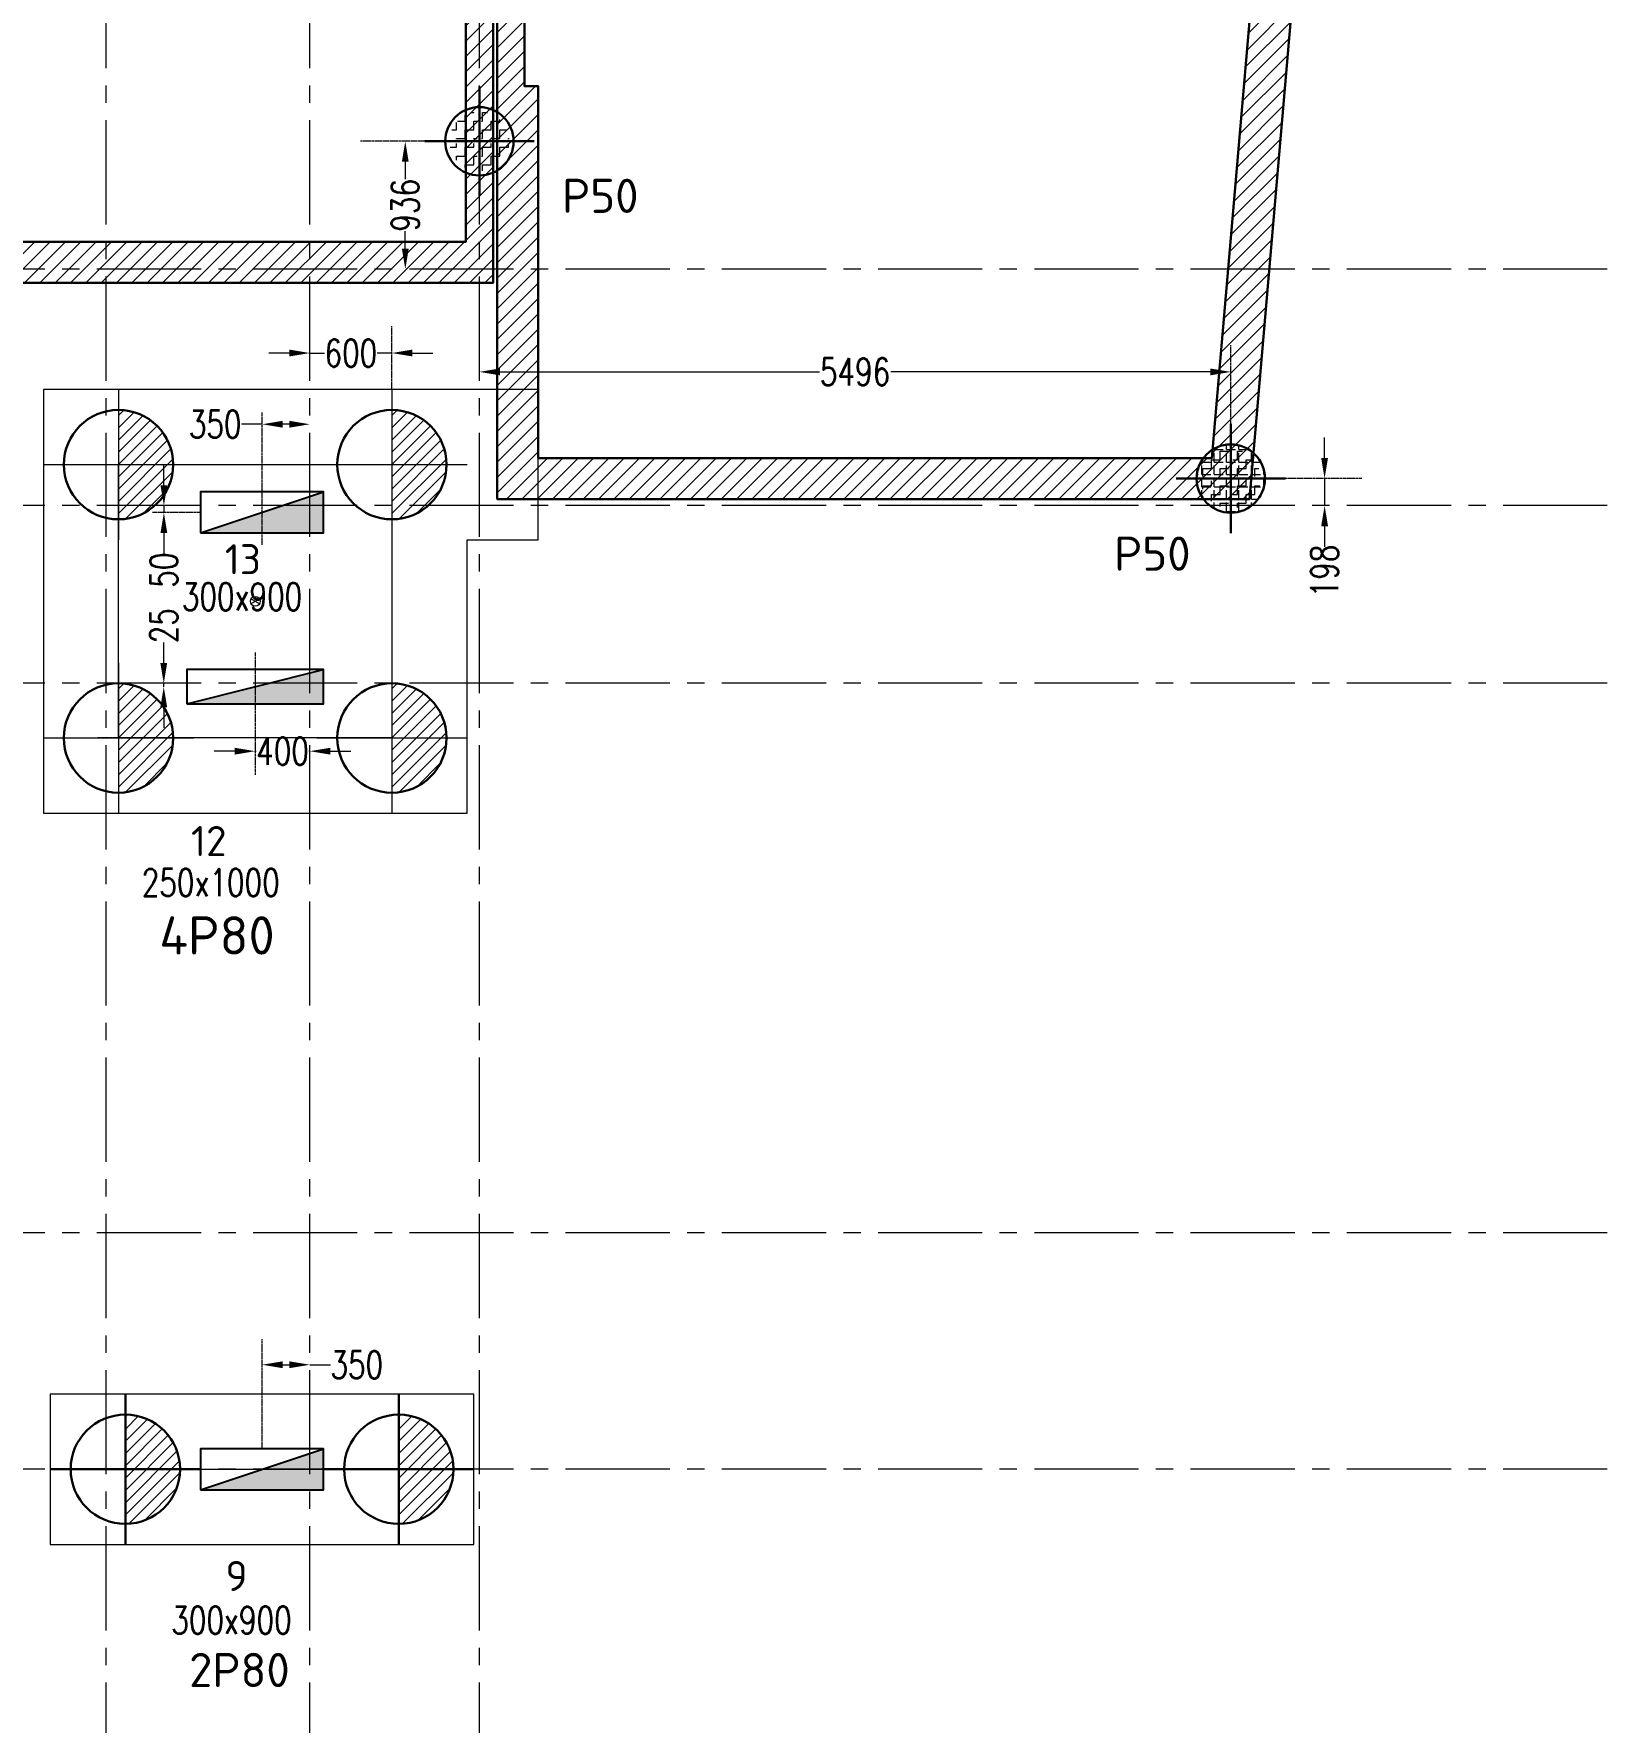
# Model space of a CAD drawing. Header units: millimetres. Extents: x -545754 to 527377, y 134623 to 1871324.
# Drawn here: x 469031 to 480542, y 225968 to 238321 of the extents above; entities that cross this region are included whole.
import ezdxf
from ezdxf.enums import TextEntityAlignment as Align

# ---------------------------------------------------------------- set-up
doc = ezdxf.new("R2010")
doc.units = ezdxf.units.MM
doc.header["$PDMODE"] = 35
doc.linetypes.add('CENTER2', pattern=[28.575, 19.05, -3.175, 3.175, -3.175])
doc.layers.get('Defpoints').update_dxf_attribs({"color": 252})
for name, color, linetype, lineweight in [('Geo Col Hatch', 66, 'Continuous', 5), ('Geo Col Size', 7, 'Continuous', 13), ('Geo Column', 10, 'Continuous', 25), ('Geo pile', 2, 'Continuous', 30), ('Geo pile c-c L', 154, 'Continuous', 0), ('Geo Pile Hatch', 54, 'Continuous', 13), ('Geo Pilecap-L', 154, 'Continuous', 0), ('Geo-COLUMN-NO', 7, 'Continuous', 30), ('Geo-GRID', 8, 'CENTER2', 13), ('Geo-GRID-SHIFT', 172, 'CENTER2', 13), ('Geo-Hatch-color', 253, 'Continuous', 0), ('Geo-pile', 2, 'Continuous', 30), ('Geo-Pile Hatch', 54, 'Continuous', 13), ('Geo-Retaining-W-L', 10, 'Continuous', 30)]:
    doc.layers.add(name, color=color, linetype=linetype, lineweight=lineweight)
doc.layers.add('Geo Pile Txt', color=7, linetype='Continuous')
doc.layers.add('Geo-Pile Txt', color=7, linetype='Continuous')
doc.styles.add('Geo T TIMES NEW ROMAN', font='times.ttf')
doc.styles.add('ISCOPEUR', font='isocpeur.ttf')
doc.styles.add('simplex', font='simplex.shx', dxfattribs={"width": 0.75})
doc.dimstyles.new('Geo1-50 @ BEAM-NAME', dxfattribs={"dimtxt": 150, "dimasz": 130, "dimexe": 0.11, "dimexo": 0.2, "dimgap": 0.1, "dimtad": 0, "dimdec": 0, "dimdsep": 46, "dimtxsty": 'simplex', "dimcen": 5, "dimdle": 11, "dimse1": 1, "dimse2": 1, "dimclrd": 256, "dimclre": 251, "dimclrt": 7, "dimadec": 0, "dimazin": 0, "dimtfac": 1, "dimtdec": 0, "dimtmove": 0, "dimatfit": 3, "dimfxl": 1, "dimlwd": 15, "dimlwe": 9, "dimarcsym": 0})
pattern_1 = [(0, (0, 0), (63.5, 63.5), [63.5, -63.5]), (90, (63.5, 0), (-63.5, 63.5), [63.5, -63.5])]

# ---------------------------------------------------------------- blocks, each defined once
blk = doc.blocks.new('*U0')
at = {"layer": 'Geo Col Hatch'}
h = blk.add_hatch(color=256, dxfattribs=at)
h.dxf.hatch_style = 1
h.paths.add_polyline_path([(450, -150), (450, 150), (-450, -150)])
at = {"layer": 'Geo Column'}
blk.add_line((-450, -150), (450, 150), dxfattribs=at)
blk.add_lwpolyline([(-450, -150), (450, -150), (450, 150), (-450, 150)], close=True, dxfattribs=at)
at = {"layer": 'Geo Col Size', "color": 1, "style": 'simplex', "width": 0.75, "flags": 1}
blk.add_attdef('300X900', (278, -519), '', height=200, dxfattribs=at)
blk = doc.blocks.new('*U8')
at = {"layer": 'Geo Col Hatch'}
h = blk.add_hatch(color=256, dxfattribs=at)
h.dxf.hatch_style = 1
h.paths.add_polyline_path([(-500, -125), (500, -125), (500, 125)])
at = {"layer": 'Geo Column'}
blk.add_line((-500, -125), (500, 125), dxfattribs=at)
blk.add_lwpolyline([(-500, -125), (500, -125), (500, 125), (-500, 125)], close=True, dxfattribs=at)
at = {"layer": 'Geo Col Size', "color": 1, "style": 'simplex', "width": 0.75, "flags": 1}
blk.add_attdef('250X1000', (778, -469), '', height=200, dxfattribs=at)
blk = doc.blocks.new('*U23')
at = {"layer": 'Geo Col Hatch'}
h = blk.add_hatch(color=256, dxfattribs=at)
h.dxf.hatch_style = 1
h.paths.add_polyline_path([(450, -150), (450, 150), (-450, -150)])
at = {"layer": 'Geo Column'}
blk.add_line((-450, -150), (450, 150), dxfattribs=at)
blk.add_lwpolyline([(-450, -150), (450, -150), (450, 150), (-450, 150)], close=True, dxfattribs=at)
at = {"layer": 'Geo Col Size', "color": 1, "style": 'simplex', "width": 0.75, "flags": 1}
blk.add_attdef('300X900', (278, -519), '', height=200, dxfattribs=at)
blk = doc.blocks.new('A$C4bcebf93')
ref = blk.add_blockref('*U8', (4950, -5255))
ref.add_attrib('250X1000', '250x1000', (4120, -6788), dxfattribs={"layer": 'Geo Col Size', "height": 200, "style": 'simplex', "width": 0.75})
at = {"layer": 'Geo Column'}
ref = blk.add_blockref('*U23', (5000, -3980), dxfattribs=at)
ref.add_attrib('300X900', '300x900', (4413, -4696), dxfattribs={"layer": 'Geo Col Size', "height": 200, "style": 'simplex', "width": 0.75})
ref = blk.add_blockref('*U0', (5000, -10980), dxfattribs=at)
ref.add_attrib('300X900', '300x900', (4336, -12185), dxfattribs={"layer": 'Geo Col Size', "height": 200, "style": 'simplex', "width": 0.75})
at = {"layer": 'Geo-COLUMN-NO', "style": 'ISCOPEUR'}
for s, p in [('13', (4727, -4432)), ('12', (4480, -6494)), ('9', (4732, -11871))]:
    blk.add_text(s, height=220, dxfattribs=at).set_placement(p)
blk = doc.blocks.new('*U25')
at = {"layer": 'Geo-Pile Hatch'}
h = blk.add_hatch(dxfattribs=at)
h.set_pattern_fill('ZIGZAG', color=256, scale=20)
h.set_pattern_definition(pattern_1)
edge = h.paths.add_edge_path()
edge.add_line((-218, 16), (-16, 16))
edge.add_line((-16, 16), (-16, 218))
edge.add_arc((0, 0), 218, 94.1485, 175.8515)
h = blk.add_hatch(dxfattribs=at)
h.set_pattern_fill('ZIGZAG', color=256, scale=20)
h.set_pattern_definition(pattern_1)
edge = h.paths.add_edge_path()
edge.add_line((16, 16), (218, 16))
edge.add_arc((0, 0), 218, 4.1485, 85.8515)
edge.add_line((16, 218), (16, 16))
h = blk.add_hatch(dxfattribs=at)
h.set_pattern_fill('ZIGZAG', color=256, scale=20)
h.set_pattern_definition(pattern_1)
edge = h.paths.add_edge_path()
edge.add_line((-16, -16), (-218, -16))
edge.add_arc((0, 0), 218, 184.1485, 265.8515)
edge.add_line((-16, -218), (-16, -16))
h = blk.add_hatch(dxfattribs=at)
h.set_pattern_fill('ZIGZAG', color=256, scale=20)
h.set_pattern_definition(pattern_1)
edge = h.paths.add_edge_path()
edge.add_line((218, -16), (16, -16))
edge.add_line((16, -16), (16, -218))
edge.add_arc((0, 0), 218, 274.1485, 355.8515)
at = {"layer": 'Geo-pile'}
for p, q in [((0, 400), (0, -400)), ((-400, 0), (400, 0))]:
    blk.add_line(p, q, dxfattribs=at)
blk.add_circle((0, 0), 250, dxfattribs=at)
at = {"layer": 'Geo-Pile Txt', "color": 7, "style": 'Geo T TIMES NEW ROMAN'}
blk.add_attdef('P50', (303, -450), '', height=250, dxfattribs=at)
blk = doc.blocks.new('*D71')
at = {"layer": 'Defpoints', "color": 0, "transparency": 16777216}
for p in [(469982, 233568), (470598, 233568), (470598, 233543)]:
    blk.add_point(p, dxfattribs=at)
at = {"layer": 'Geo-GRID-SHIFT', "linetype": 'Continuous', "lineweight": 15, "transparency": 16777216}
for p, q in [((469982, 233718), (469982, 233868)), ((469982, 233543), (469982, 233568)), ((469982, 233393), (469982, 233243))]:
    blk.add_line(p, q, dxfattribs=at)
at = {"layer": 'Geo-GRID-SHIFT', "transparency": 16777216}
for points in [[(469957, 233718), (470007, 233718), (469982, 233568)], [(469957, 233393), (470007, 233393), (469982, 233543)]]:
    blk.add_solid(points, dxfattribs=at)
at = {"layer": 'Geo-GRID-SHIFT', "transparency": 16777216, "insert": (469982, 233990), "char_height": 200, "attachment_point": 5, "rotation": 90, "style": 'simplex'}
blk.add_mtext('25', dxfattribs=at)
blk = doc.blocks.new('*D72')
at = {"layer": 'Defpoints', "color": 0, "transparency": 16777216}
for p in [(469983, 234868), (470648, 234868), (470648, 234818)]:
    blk.add_point(p, dxfattribs=at)
at = {"layer": 'Geo-GRID-SHIFT', "linetype": 'Continuous', "lineweight": 15, "transparency": 16777216}
for p, q in [((469983, 235018), (469983, 235168)), ((469983, 234868), (469983, 234818)), ((469983, 234668), (469983, 234518))]:
    blk.add_line(p, q, dxfattribs=at)
at = {"layer": 'Geo-GRID-SHIFT', "transparency": 16777216}
for points in [[(469958, 235018), (470008, 235018), (469983, 234868)], [(469958, 234668), (470008, 234668), (469983, 234818)]]:
    blk.add_solid(points, dxfattribs=at)
at = {"layer": 'Geo-GRID-SHIFT', "transparency": 16777216, "insert": (469983, 234397), "char_height": 200, "attachment_point": 5, "rotation": 90, "style": 'simplex'}
blk.add_mtext('50', dxfattribs=at)
blk = doc.blocks.new('*D73')
at = {"layer": 'Defpoints', "color": 0, "transparency": 16777216}
for p in [(471051, 235464), (470701, 235164), (471051, 235164)]:
    blk.add_point(p, dxfattribs=at)
at = {"layer": 'Geo-GRID-SHIFT', "linetype": 'Continuous', "lineweight": 15, "transparency": 16777216}
for p, q in [((470701, 235464), (470551, 235464)), ((470901, 235464), (470851, 235464))]:
    blk.add_line(p, q, dxfattribs=at)
at = {"layer": 'Geo-GRID-SHIFT', "transparency": 16777216}
for points in [[(470851, 235489), (470851, 235439), (470701, 235464)], [(470901, 235489), (470901, 235439), (471051, 235464)]]:
    blk.add_solid(points, dxfattribs=at)
at = {"layer": 'Geo-GRID-SHIFT', "transparency": 16777216, "insert": (470358, 235464), "char_height": 200, "attachment_point": 5, "style": 'simplex'}
blk.add_mtext('350', dxfattribs=at)
blk = doc.blocks.new('*D74')
at = {"layer": 'Defpoints', "color": 0, "transparency": 16777216}
for p in [(470651, 233253), (471051, 233253), (471051, 233072)]:
    blk.add_point(p, dxfattribs=at)
at = {"layer": 'Geo-GRID-SHIFT', "linetype": 'Continuous', "lineweight": 15, "transparency": 16777216}
for p, q in [((470501, 233072), (470351, 233072)), ((470651, 233072), (470658, 233072)), ((471051, 233072), (471044, 233072)), ((471201, 233072), (471351, 233072))]:
    blk.add_line(p, q, dxfattribs=at)
at = {"layer": 'Geo-GRID-SHIFT', "transparency": 16777216}
for points in [[(470501, 233097), (470501, 233047), (470651, 233072)], [(471201, 233097), (471201, 233047), (471051, 233072)]]:
    blk.add_solid(points, dxfattribs=at)
at = {"layer": 'Geo-GRID-SHIFT', "transparency": 16777216, "insert": (470851, 233072), "char_height": 200, "attachment_point": 5, "style": 'simplex'}
blk.add_mtext('400', dxfattribs=at)
blk = doc.blocks.new('*D78')
at = {"layer": 'Defpoints', "color": 0, "transparency": 16777216}
for p in [(471891, 237534), (471749, 236598), (471891, 236598)]:
    blk.add_point(p, dxfattribs=at)
at = {"layer": 'Geo-GRID-SHIFT', "linetype": 'Continuous', "lineweight": 15, "transparency": 16777216}
for p, q in [((471749, 237384), (471749, 237256)), ((471749, 236748), (471749, 236877))]:
    blk.add_line(p, q, dxfattribs=at)
at = {"layer": 'Geo-GRID-SHIFT', "transparency": 16777216}
for points in [[(471724, 237384), (471774, 237384), (471749, 237534)], [(471724, 236748), (471774, 236748), (471749, 236598)]]:
    blk.add_solid(points, dxfattribs=at)
at = {"layer": 'Geo-GRID-SHIFT', "transparency": 16777216, "insert": (471749, 237066), "char_height": 200, "attachment_point": 5, "rotation": 90, "style": 'simplex'}
blk.add_mtext('936', dxfattribs=at)
blk = doc.blocks.new('*D120')
at = {"layer": 'Defpoints', "color": 0, "transparency": 16777216}
for p in [(471051, 235985), (471051, 235824), (471651, 235824)]:
    blk.add_point(p, dxfattribs=at)
at = {"layer": 'Geo-GRID-SHIFT', "linetype": 'Continuous', "lineweight": 15, "transparency": 16777216}
for p, q in [((470901, 235985), (470751, 235985)), ((471051, 235985), (471158, 235985)), ((471651, 235985), (471544, 235985)), ((471801, 235985), (471951, 235985))]:
    blk.add_line(p, q, dxfattribs=at)
at = {"layer": 'Geo-GRID-SHIFT', "transparency": 16777216}
for points in [[(470901, 236010), (470901, 235960), (471051, 235985)], [(471801, 236010), (471801, 235960), (471651, 235985)]]:
    blk.add_solid(points, dxfattribs=at)
at = {"layer": 'Geo-GRID-SHIFT', "transparency": 16777216, "insert": (471351, 235985), "char_height": 200, "attachment_point": 5, "style": 'simplex'}
blk.add_mtext('600', dxfattribs=at)
blk = doc.blocks.new('*D149')
at = {"layer": 'Defpoints', "color": 0, "transparency": 16777216}
for p in [(478474, 235067), (478474, 234868), (478474, 234868)]:
    blk.add_point(p, dxfattribs=at)
at = {"layer": 'Geo-GRID-SHIFT', "linetype": 'Continuous', "lineweight": 15, "transparency": 16777216}
for p, q in [((478474, 235217), (478474, 235367)), ((478474, 235067), (478474, 234868)), ((478474, 234718), (478474, 234568))]:
    blk.add_line(p, q, dxfattribs=at)
at = {"layer": 'Geo-GRID-SHIFT', "transparency": 16777216}
for points in [[(478449, 235217), (478499, 235217), (478474, 235067)], [(478449, 234718), (478499, 234718), (478474, 234868)]]:
    blk.add_solid(points, dxfattribs=at)
at = {"layer": 'Geo-GRID-SHIFT', "transparency": 16777216, "insert": (478474, 234390), "char_height": 200, "attachment_point": 5, "rotation": 90, "style": 'simplex'}
blk.add_mtext('198', dxfattribs=at)
blk = doc.blocks.new('*D150')
at = {"layer": 'Defpoints', "color": 0, "transparency": 16777216}
for p in [(472291, 235847), (472291, 235765), (477788, 235765)]:
    blk.add_point(p, dxfattribs=at)
at = {"layer": 'Geo-GRID-SHIFT', "linetype": 'Continuous', "lineweight": 15, "transparency": 16777216}
for p, q in [((472441, 235847), (474779, 235847)), ((477638, 235847), (475300, 235847))]:
    blk.add_line(p, q, dxfattribs=at)
at = {"layer": 'Geo-GRID-SHIFT', "transparency": 16777216}
for points in [[(472441, 235872), (472441, 235822), (472291, 235847)], [(477638, 235872), (477638, 235822), (477788, 235847)]]:
    blk.add_solid(points, dxfattribs=at)
at = {"layer": 'Geo-GRID-SHIFT', "transparency": 16777216, "insert": (475039, 235847), "char_height": 200, "attachment_point": 5, "style": 'simplex'}
blk.add_mtext('5496', dxfattribs=at)
blk = doc.blocks.new('4P801')
at = {"layer": 'Geo Pile Hatch'}
h = blk.add_hatch(dxfattribs=at)
h.set_pattern_fill('ANSI31', color=256, scale=20)
h.set_pattern_definition([(45, (-165380.98, 31009.62), (-44.90128, 44.90128), [])])
h.paths.add_polyline_path([(-1000, 1400), (-1000, 1000), (-600, 1000, 0.414214)])
h.paths.add_polyline_path([(-600, 1000), (-1000, 1000), (-1000, 600, 0.414214)])
h = blk.add_hatch(dxfattribs=at)
h.set_pattern_fill('ANSI31', color=256, scale=20)
h.set_pattern_definition([(45, (-163380.98, 31009.62), (-44.90128, 44.90128), [])])
h.paths.add_polyline_path([(1000, 1400), (1000, 1000), (1400, 1000, 0.414214)])
h.paths.add_polyline_path([(1400, 1000), (1000, 1000), (1000, 600, 0.414214)])
h = blk.add_hatch(dxfattribs=at)
h.set_pattern_fill('ANSI31', color=256, scale=20)
h.set_pattern_definition([(45, (-165380.98, 29009.62), (-44.90128, 44.90128), [])])
h.paths.add_polyline_path([(-1000, -600), (-1000, -1000), (-600, -1000, 0.414214)])
h.paths.add_polyline_path([(-600, -1000), (-1000, -1000), (-1000, -1400, 0.414214)])
h = blk.add_hatch(dxfattribs=at)
h.set_pattern_fill('ANSI31', color=256, scale=20)
h.set_pattern_definition([(45, (-163380.98, 29009.62), (-44.90128, 44.90128), [])])
h.paths.add_polyline_path([(1000, -600), (1000, -1000), (1400, -1000, 0.414214)])
h.paths.add_polyline_path([(1400, -1000), (1000, -1000), (1000, -1400, 0.414214)])
at = {"layer": 'Geo pile', "color": 250, "lineweight": 0, "ltscale": 25}
for p, q in [((-31, -18), (31, 18)), ((31, -18), (-31, 18))]:
    blk.add_line(p, q, dxfattribs=at)
at = {"layer": 'Geo pile'}
for centre in [(-1000, 1000), (1000, 1000), (-1000, -1000), (1000, -1000)]:
    blk.add_circle(centre, 400, dxfattribs=at)
at = {"layer": 'Geo pile', "color": 250, "lineweight": 0, "ltscale": 25}
blk.add_circle((0, 0), 35.8, dxfattribs=at)
at = {"layer": 'Geo Pile Hatch'}
for p, q in [((-1000, 1550), (-1000, 450)), ((1000, 1550), (1000, 450)), ((-1550, 1000), (-450, 1000)), ((450, 1000), (1550, 1000)), ((-1000, -450), (-1000, -1550)), ((1000, -450), (1000, -1550)), ((-1550, -1000), (-450, -1000)), ((450, -1000), (1550, -1000))]:
    blk.add_line(p, q, dxfattribs=at)
blk.add_lwpolyline([(-1000, -1000), (-1000, 1000), (1000, 1000), (1000, -1000), (-1000, -1000)], dxfattribs=at)
at = {"layer": 'Geo Pilecap-L', "ltscale": 25}
blk.add_lwpolyline([(1550, 450), (2070, 450), (2070, 1550), (1400, 1550), (-1550, 1550), (-1550, -1550), (1550, -1550)], close=True, dxfattribs=at)
at = {"layer": 'Geo Pile Txt', "color": 7, "style": 'Geo T TIMES NEW ROMAN'}
blk.add_attdef('4P80', (1728, -1450), '', height=250, dxfattribs=at)
blk = doc.blocks.new('*U259')
at = {"layer": 'Geo-GRID', "ltscale": 0.5}
blk.add_line((0, -503.31), (0, -21), dxfattribs=at)
at = {"layer": 'Geo-GRID', "color": 142, "style": 'simplex', "width": 0.75}
blk.add_attdef('GRID', text='', height=3.5, dxfattribs=at).set_placement((0, 0), align=Align.MIDDLE_CENTER)
blk = doc.blocks.new('*U144')
at = {"layer": 'Geo-GRID', "ltscale": 0.5}
blk.add_line((463.5, 0), (21, 0), dxfattribs=at)
at = {"layer": 'Geo-GRID', "color": 142, "style": 'simplex', "width": 0.75}
blk.add_attdef('GRID', text='', height=3.5, dxfattribs=at).set_placement((0, 0), align=Align.MIDDLE_CENTER)
blk = doc.blocks.new('A$C7fc8e567')
at = {"layer": 'Geo-GRID', "xscale": 80, "yscale": 80, "zscale": 80}
for name, p in [('*U259', (3660, 16675.1)), ('*U259', (5150, 16675.1)), ('*U259', (6390, 16675.1)), ('*U144', (-22439.4, -2200)), ('*U144', (-22439.4, -3930)), ('*U144', (-22439.4, -5230)), ('*U144', (-22439.4, -9250)), ('*U144', (-22439.4, -10980))]:
    blk.add_blockref(name, p, dxfattribs=at)
blk = doc.blocks.new('*D200')
at = {"layer": 'Defpoints', "color": 0, "transparency": 16777216}
for p in [(471051, 228583), (470701, 228186), (471051, 228186)]:
    blk.add_point(p, dxfattribs=at)
at = {"layer": 'Geo-GRID-SHIFT', "linetype": 'Continuous', "lineweight": 15, "transparency": 16777216}
for p, q in [((470851, 228583), (470901, 228583)), ((471051, 228583), (471201, 228583))]:
    blk.add_line(p, q, dxfattribs=at)
at = {"layer": 'Geo-GRID-SHIFT', "transparency": 16777216}
for points in [[(470851, 228608), (470851, 228558), (470701, 228583)], [(470901, 228608), (470901, 228558), (471051, 228583)]]:
    blk.add_solid(points, dxfattribs=at)
at = {"layer": 'Geo-GRID-SHIFT', "transparency": 16777216, "insert": (471394, 228583), "char_height": 200, "attachment_point": 5, "style": 'simplex'}
blk.add_mtext('350', dxfattribs=at)
blk = doc.blocks.new('*U53')
at = {"layer": 'Geo Pile Hatch'}
h = blk.add_hatch(dxfattribs=at)
h.set_pattern_fill('ANSI31', color=256, scale=20)
h.set_pattern_definition([(45, (-165380.98, 30009.62), (-44.90128, 44.90128), [])])
h.paths.add_polyline_path([(-1000, 400), (-1000, 0), (-600, 0, 0.414214)])
h.paths.add_polyline_path([(-600, 0), (-1000, 0), (-1000, -400, 0.414214)])
h = blk.add_hatch(dxfattribs=at)
h.set_pattern_fill('ANSI31', color=256, scale=20)
h.set_pattern_definition([(45, (-163380.98, 30009.62), (-44.90128, 44.90128), [])])
h.paths.add_polyline_path([(1000, 400), (1000, 0), (1400, 0, 0.414214)])
h.paths.add_polyline_path([(1400, 0), (1000, 0), (1000, -400, 0.414214)])
at = {"layer": 'Geo pile'}
for p, q in [((-1000, 550), (-1000, -550)), ((1000, 550), (1000, -550)), ((-1550, 0), (-450, 0)), ((450, 0), (1550, 0))]:
    blk.add_line(p, q, dxfattribs=at)
for centre in [(-1000, 0), (1000, 0)]:
    blk.add_circle(centre, 400, dxfattribs=at)
at = {"layer": 'Geo pile c-c L'}
blk.add_line((-1000, 0), (1000, 0), dxfattribs=at)
at = {"layer": 'Geo Pilecap-L', "ltscale": 25}
blk.add_lwpolyline([(1550, 550), (-1550, 550), (-1550, -550), (1550, -550)], close=True, dxfattribs=at)
at = {"layer": 'Geo Pile Txt', "color": 7, "style": 'Geo T TIMES NEW ROMAN'}
blk.add_attdef('2P80', (1728, -450), '', height=250, dxfattribs=at)
blk = doc.blocks.new('A$Ca0d6777c')
at = {"layer": 'Geo-Hatch-color'}
h = blk.add_hatch(dxfattribs=at)
h.set_pattern_fill('ANSI31', color=256, scale=25)
h.set_pattern_definition([(45, (6590, 203.395), (-56.1266, 56.1266), [])])
h.paths.add_polyline_path([(6490, 6660), (6790, 6660), (6790, 6960), (6790, 6960), (6490, 6960), (6490, 6960), (100, 6960), (100, 2300), (0, 2300), (0, 1150), (0, 0), (100, 0), (6790, 0), (6790, 300), (6790, 3730), (6790, 5193), (6790, 6660), (6590, 6660), (6590, 5195), (6590, 3730), (6590, 3730), (6590, 3430), (6590, 3430), (6590, 300), (300, 300), (300, 6660), (1730, 6660), (2030, 6660)])
at = {"layer": 'Geo-Retaining-W-L'}
blk.add_lwpolyline([(6490, 6660), (6790, 6660), (6790, 6960), (6790, 6960), (6490, 6960), (6490, 6960), (100, 6960), (100, 2300), (0, 2300), (0, 1150), (0, 0), (100, 0), (6790, 0), (6790, 300), (6790, 3730), (6790, 5193), (6790, 6660), (6590, 6660), (6590, 5195), (6590, 3730), (6590, 3730), (6590, 3430), (6590, 3430), (6590, 300), (300, 300), (300, 6660), (1730, 6660), (2030, 6660), (6490, 6660)], dxfattribs=at)
blk = doc.blocks.new('A$C16d39904')
at = {"layer": 'Geo-Hatch-color'}
h = blk.add_hatch(dxfattribs=at)
h.set_pattern_fill('ANSI31', color=256, scale=25)
h.set_pattern_definition([(45, (5380, -950), (-56.1266, 56.1266), [])])
h.paths.add_polyline_path([(615, 8557), (0, 8542), (0, 0), (5504, 0), (5829, 3775), (6166, 7696), (6168, 7722), (6498, 11560), (6498, 15420), (630, 15420)])
h.paths.add_polyline_path([(930, 11310), (6175, 11310), (5717, 5980), (200, 5980), (200, 8242), (930, 8242)], flags=16)
h.paths.add_polyline_path([(930, 11560), (930, 13340), (3360, 13340), (3360, 11560)], flags=16)
h.paths.add_polyline_path([(5695, 5730), (5229, 300), (300, 300), (300, 2917), (300, 3020), (200, 3020), (200, 5730)], flags=16)
h.paths.add_polyline_path([(3560, 11560), (3560, 15120), (6198, 15120), (6198, 11560)], flags=16)
h.paths.add_polyline_path([(930, 13540), (930, 15120), (3360, 15120), (3360, 13540)], flags=16)
at = {"layer": 'Geo-Retaining-W-L'}
blk.add_lwpolyline([(630, 15420), (6498, 15420), (6498, 11561), (5504, 0), (0, 0), (0, 8542), (630, 8542), (630, 15420)], dxfattribs=at)
blk.add_lwpolyline([(200, 5730), (5695, 5730), (5229, 300), (300, 300), (300, 3020), (200, 3020)], close=True, dxfattribs=at)

msp = doc.modelspace()

# ---------------------------------------------------------------- hatches: boundary and pattern name
at = {"layer": 'Geo-Hatch-color'}
h = msp.add_hatch(dxfattribs=at)
h.set_pattern_fill('ANGLE', color=256, scale=13)
h.set_pattern_definition([(0, (10201.675, -1631.75), (0, 90.805), [66.04, -24.765]), (90, (10201.675, -1631.75), (-90.805, 6e-15), [66.04, -24.765])])
edge = h.paths.add_edge_path()
edge.add_arc((477787.6, 235066.7), 250, 0, 360)

# ---------------------------------------------------------------- linework, layer by layer
at = {"layer": 'Geo-GRID-SHIFT'}
for p, q in [((471891.2, 237534.1), (471422.3, 237534.1)), ((471651.2, 235718.5), (471651.2, 236181)), ((477787.6, 235466.7), (477787.6, 236042)), ((470701.2, 234582.1), (470701.2, 235551.2)), ((478746.6, 235066.7), (478057.3, 235066.7)), ((470251.2, 234818.5), (469898.7, 234818.5)), ((470651.2, 233794.3), (470651.2, 232898)), ((469803.2, 233168.5), (469499.1, 233168.5)), ((470701.2, 227968.5), (470701.2, 228769.2))]:
    msp.add_line(p, q, dxfattribs=at)

# ---------------------------------------------------------------- block references
for name, p in [('A$C16d39904', (472421.2, 234916.7)), ('A$Ca0d6777c', (465601.2, 236498.5))]:
    msp.add_blockref(name, p)
at = {"layer": 'Geo Column'}
msp.add_blockref('A$C4bcebf93', (465701.2, 238798.5), dxfattribs=at)
at = {"layer": 'Geo-GRID'}
msp.add_blockref('A$C7fc8e567', (465901.2, 238798.5), dxfattribs=at)
at = {"layer": 'Geo-pile'}
ref = msp.add_blockref('*U25', (472291.2, 237534.1), dxfattribs=at)
ref.add_attrib('P50', 'P50', (472896.1, 237010.2, 0), dxfattribs={"layer": 'Geo pile', "color": 7, "height": 250, "style": 'ISCOPEUR'})
ref = msp.add_blockref('4P801', (470651.2, 234168.5), dxfattribs=at)
ref.add_attrib('4P80', '4P80', (469949.1, 231584.1), dxfattribs={"layer": 'Geo Pile Txt', "color": 7, "height": 280, "style": 'ISCOPEUR'})
ref = msp.add_blockref('*U25', (477787.6, 235066.7), dxfattribs=at)
ref.add_attrib('P50', 'P50', (476934.6, 234392.4), dxfattribs={"layer": 'Geo pile', "color": 7, "height": 250, "style": 'ISCOPEUR'})
ref = msp.add_blockref('*U53', (470701.2, 227818.5), dxfattribs=at)
ref.add_attrib('2P80', '2P80', (470167, 226224.6), dxfattribs={"layer": 'Geo pile', "color": 7, "height": 250, "style": 'ISCOPEUR'})

# ---------------------------------------------------------------- dimensions: what is measured, and where the dimension line sits
at = {"layer": 'Geo-GRID-SHIFT'}
for base, p1, p2, picture, middle in [((471749.4, 236598.5), (471891.2, 237534.1), (471891.2, 236598.5), '*D78', (471749.4, 237066.3)), ((478473.8, 234868.5), (478473.8, 235066.7), (478473.8, 234868.5), '*D149', (478473.8, 234389.8)), ((469981.7, 233568.5), (470598.5, 233543.5), (470598.5, 233568.5), '*D71', (469981.7, 233990))]:
    dim = msp.add_linear_dim(base=base, p1=p1, p2=p2, angle=90, dimstyle='Geo1-50 @ BEAM-NAME', override={"dimtxt": 200, "dimasz": 150, "dimclrt": 256, "dimfxl": 2, "dimarcsym": 1}, dxfattribs=at)
    dim.commit()
    dim.dimension.update_dxf_attribs({"geometry": picture, "text_midpoint": middle})
for base, p1, p2, picture, middle in [((471051.2, 235984.7), (471651.2, 235823.9), (471051.2, 235823.9), '*D120', (471351.2, 235984.7)), ((472291.2, 235847.4), (477787.6, 235765), (472291.2, 235765), '*D150', (475039.4, 235847.4)), ((471051.2, 233071.9), (470651.2, 233253.5), (471051.2, 233253.5), '*D74', (470851.2, 233071.9)), ((471051.2, 228582.7), (470701.2, 228185.8), (471051.2, 228185.8), '*D200', (471394.1, 228582.7))]:
    dim = msp.add_linear_dim(base=base, p1=p1, p2=p2, dimstyle='Geo1-50 @ BEAM-NAME', override={"dimtxt": 200, "dimasz": 150, "dimclrt": 256, "dimfxl": 2, "dimarcsym": 1}, dxfattribs=at)
    dim.commit()
    dim.dimension.update_dxf_attribs({"geometry": picture, "text_midpoint": middle})
dim = msp.add_linear_dim(base=(471051.2, 235463.8), p1=(470701.2, 235163.7), p2=(471051.2, 235163.7), dimstyle='Geo1-50 @ BEAM-NAME', override={"dimtxt": 200, "dimasz": 150, "dimclrt": 256, "dimfxl": 2, "dimarcsym": 1}, dxfattribs=at)
dim.commit()
dim.dimension.update_dxf_attribs({"geometry": '*D73', "text_midpoint": (470358.2, 235463.8), "dimtype": 160})
dim = msp.add_linear_dim(base=(469982.8, 234868.5), p1=(470648.5, 234818.5), p2=(470648.5, 234868.5), angle=90, dimstyle='Geo1-50 @ BEAM-NAME', override={"dimtxt": 200, "dimasz": 150, "dimclrt": 256, "dimfxl": 2, "dimarcsym": 1}, dxfattribs=at)
dim.commit()
dim.dimension.update_dxf_attribs({"geometry": '*D72', "text_midpoint": (469982.8, 234396.9), "dimtype": 160})

doc.saveas('drawing.dxf')
